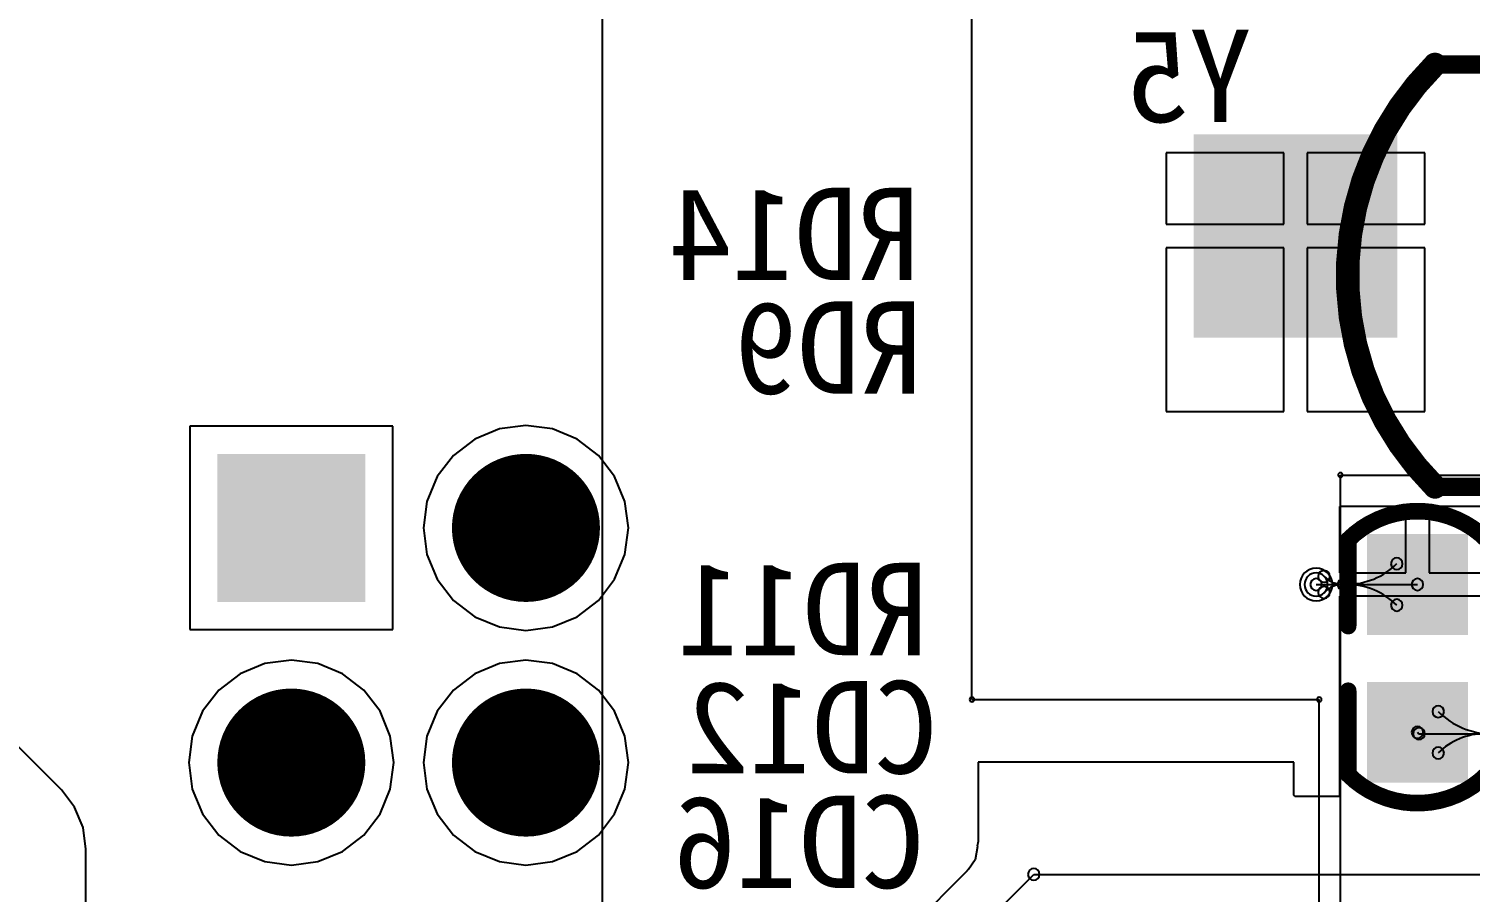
# Model space of a CAD drawing. Header units: inches. Extents: x 32166 to 66782, y 2386 to 7162.
# Drawn here: x 33347.4 to 33472.3, y 3477.8 to 3552.5 of the extents above; entities that cross this region are included whole.
import ezdxf

# ---------------------------------------------------------------- set-up
doc = ezdxf.new("R2010")
doc.units = ezdxf.units.IN
doc.header["$LTSCALE"] = 0.64311
doc.header["$MEASUREMENT"] = 0
for name, color, linetype in [('BOTTOMLAYER', 5, 'CONTINUOUS'), ('BOTTOMOVERLAY', 54, 'CONTINUOUS'), ('BOTTOMPASTE', 16, 'CONTINUOUS'), ('BOTTOMSOLDER', 6, 'CONTINUOUS'), ('MULTILAYER', 9, 'CONTINUOUS')]:
    doc.layers.add(name, color=color, linetype=linetype)
doc.styles.get("Standard").update_dxf_attribs({"font": 'txt', "width": 0.8})

msp = doc.modelspace()

# ---------------------------------------------------------------- linework, layer by layer
at = {"layer": 'BOTTOMLAYER'}
for p, q in [((33456.12, 3541.81), (33445.94, 3541.81)), ((33445.94, 3541.81), (33445.94, 3535.63)), ((33456.12, 3535.63), (33456.12, 3541.81)), ((33468.34, 3541.81), (33458.15, 3541.81)), ((33458.15, 3541.81), (33458.15, 3535.63)), ((33468.34, 3535.63), (33468.34, 3541.81)), ((33445.94, 3535.63), (33456.12, 3535.63)), ((33458.15, 3535.63), (33468.34, 3535.63)), ((33456.12, 3533.59), (33445.94, 3533.59)), ((33445.94, 3533.59), (33445.94, 3519.41)), ((33456.12, 3519.41), (33456.12, 3533.59)), ((33468.34, 3533.59), (33458.15, 3533.59)), ((33458.15, 3533.59), (33458.15, 3519.41)), ((33468.34, 3519.41), (33468.34, 3533.59)), ((33445.94, 3519.41), (33456.12, 3519.41)), ((33458.15, 3519.41), (33468.34, 3519.41)), ((33378.97, 3518.13), (33361.37, 3518.13)), ((33361.37, 3518.13), (33361.37, 3500.53)), ((33378.97, 3500.53), (33378.97, 3518.13)), ((33388.19, 3517.9), (33386.05, 3517.02)), ((33390.49, 3518.21), (33388.19, 3517.9)), ((33392.78, 3517.9), (33390.49, 3518.21)), ((33394.92, 3517.02), (33392.78, 3517.9)), ((33386.05, 3517.02), (33384.21, 3515.61)), ((33396.76, 3515.61), (33394.92, 3517.02)), ((33384.21, 3515.61), (33382.8, 3513.77)), ((33398.17, 3513.77), (33396.76, 3515.61)), ((33382.8, 3513.77), (33381.91, 3511.63)), ((33399.06, 3511.63), (33398.17, 3513.77)), ((33381.91, 3511.63), (33381.61, 3509.33)), ((33399.36, 3509.33), (33399.06, 3511.63)), ((33466.69, 3511.19), (33460.95, 3511.19)), ((33460.95, 3511.19), (33460.95, 3505.45)), ((33466.69, 3505.45), (33466.69, 3511.19)), ((33474.46, 3511.19), (33468.72, 3511.19)), ((33468.72, 3511.19), (33468.72, 3505.45)), ((33381.61, 3509.33), (33381.91, 3507.03)), ((33399.06, 3507.03), (33399.36, 3509.33)), ((33381.91, 3507.03), (33382.8, 3504.89)), ((33398.17, 3504.89), (33399.06, 3507.03)), ((33350.25, 3486.64), (33331.38, 3505.5)), ((33460.95, 3505.45), (33466.69, 3505.45)), ((33468.72, 3505.45), (33474.46, 3505.45)), ((33382.8, 3504.89), (33384.21, 3503.05)), ((33396.76, 3503.05), (33398.17, 3504.89)), ((33458.92, 3504.43), (33467.7, 3504.43)), ((33384.21, 3503.05), (33386.05, 3501.64)), ((33394.92, 3501.64), (33396.76, 3503.05)), ((33474.46, 3503.42), (33460.95, 3503.42)), ((33460.95, 3503.42), (33460.95, 3497.68)), ((33386.05, 3501.64), (33388.19, 3500.76)), ((33392.78, 3500.76), (33394.92, 3501.64)), ((33361.37, 3500.53), (33378.97, 3500.53)), ((33388.19, 3500.76), (33390.49, 3500.45)), ((33390.49, 3500.45), (33392.78, 3500.76)), ((33370.17, 3497.89), (33367.87, 3497.58)), ((33372.46, 3497.58), (33370.17, 3497.89)), ((33390.49, 3497.89), (33388.19, 3497.58)), ((33392.78, 3497.58), (33390.49, 3497.89)), ((33365.73, 3496.7), (33363.89, 3495.29)), ((33367.87, 3497.58), (33365.73, 3496.7)), ((33374.6, 3496.7), (33372.46, 3497.58)), ((33376.44, 3495.29), (33374.6, 3496.7)), ((33386.05, 3496.7), (33384.21, 3495.29)), ((33388.19, 3497.58), (33386.05, 3496.7)), ((33394.92, 3496.7), (33392.78, 3497.58)), ((33396.76, 3495.29), (33394.92, 3496.7)), ((33460.95, 3497.68), (33460.95, 3486.08)), ((33363.89, 3495.29), (33362.48, 3493.45)), ((33377.85, 3493.45), (33376.44, 3495.29)), ((33384.21, 3495.29), (33382.8, 3493.45)), ((33398.17, 3493.45), (33396.76, 3495.29)), ((33362.48, 3493.45), (33361.59, 3491.31)), ((33378.74, 3491.31), (33377.85, 3493.45)), ((33382.8, 3493.45), (33381.91, 3491.31)), ((33399.06, 3491.31), (33398.17, 3493.45)), ((33467.7, 3491.63), (33467.83, 3491.51)), ((33361.59, 3491.31), (33361.29, 3489.01)), ((33379.04, 3489.01), (33378.74, 3491.31)), ((33381.91, 3491.31), (33381.61, 3489.01)), ((33399.36, 3489.01), (33399.06, 3491.31)), ((33467.83, 3491.51), (33480.62, 3491.51)), ((33361.29, 3489.01), (33361.59, 3486.71)), ((33378.74, 3486.71), (33379.04, 3489.01)), ((33381.61, 3489.01), (33381.91, 3486.71)), ((33399.06, 3486.71), (33399.36, 3489.01)), ((33456.98, 3489.04), (33429.65, 3489.04)), ((33429.65, 3489.04), (33429.65, 3482.19)), ((33456.98, 3486.18), (33456.98, 3489.04)), ((33351.4, 3485.14), (33350.25, 3486.64)), ((33361.59, 3486.71), (33362.48, 3484.57)), ((33377.85, 3484.57), (33378.74, 3486.71)), ((33381.91, 3486.71), (33382.8, 3484.57)), ((33398.17, 3484.57), (33399.06, 3486.71)), ((33457.08, 3486.09), (33456.98, 3486.18)), ((33457.08, 3486.08), (33457.08, 3486.09)), ((33457.08, 3486.09), (33457.08, 3486.09)), ((33460.95, 3486.08), (33457.08, 3486.08)), ((33352.13, 3483.39), (33351.4, 3485.14)), ((33362.48, 3484.57), (33363.89, 3482.73)), ((33376.44, 3482.73), (33377.85, 3484.57)), ((33382.8, 3484.57), (33384.21, 3482.73)), ((33396.76, 3482.73), (33398.17, 3484.57)), ((33352.37, 3481.51), (33352.13, 3483.39)), ((33363.89, 3482.73), (33365.73, 3481.32)), ((33374.6, 3481.32), (33376.44, 3482.73)), ((33384.21, 3482.73), (33386.05, 3481.32)), ((33394.92, 3481.32), (33396.76, 3482.73)), ((33429.6, 3481.74), (33429.38, 3480.59)), ((33429.65, 3482.19), (33429.57, 3481.78)), ((33429.57, 3481.78), (33429.57, 3481.78)), ((33429.57, 3481.78), (33429.6, 3481.74)), ((33352.37, 3452.4), (33352.37, 3481.51)), ((33365.73, 3481.32), (33367.87, 3480.44)), ((33367.87, 3480.44), (33370.17, 3480.13)), ((33370.17, 3480.13), (33372.46, 3480.44)), ((33372.46, 3480.44), (33374.6, 3481.32)), ((33386.05, 3481.32), (33388.19, 3480.44)), ((33388.19, 3480.44), (33390.49, 3480.13)), ((33390.49, 3480.13), (33392.78, 3480.44)), ((33392.78, 3480.44), (33394.92, 3481.32)), ((33429.38, 3480.59), (33428.82, 3479.76)), ((33428.68, 3479.61), (33410.63, 3461.57)), ((33413.67, 3458.53), (33434.47, 3479.33)), ((33428.77, 3479.71), (33428.66, 3479.63)), ((33428.66, 3479.63), (33428.68, 3479.61)), ((33428.82, 3479.76), (33428.77, 3479.71)), ((33434.47, 3479.33), (33474.94, 3479.33))]:
    msp.add_line(p, q, dxfattribs=at)
at = {"layer": 'BOTTOMLAYER', "const_width": 5.6}
for points in [[(33387.69, 3509.33, 1), (33393.29, 3509.33, 1)], [(33367.37, 3489.01, 1), (33372.97, 3489.01, 1)], [(33387.69, 3489.01, 1), (33393.29, 3489.01, 1)]]:
    msp.add_lwpolyline(points, format="xyb", close=True, dxfattribs=at)
at = {"layer": 'BOTTOMLAYER'}
for centre, radius, start, end in [((33465.91, 3506.23), 0.508, 0, 180), ((33458.92, 3504.43), 1, 0, 180), ((33459.61, 3505.13), 0.508, 0, 180), ((33461.57, 3510.57), 6.13, 269.9999, 314.9999), ((33465.91, 3506.23), 0.508, 180, 0), ((33458.92, 3504.43), 1, 180, 0), ((33458.92, 3504.43), 0.508, 0, 180), ((33458.92, 3504.43), 0.508, 180, 0), ((33459.61, 3505.13), 0.508, 180, 0), ((33459.61, 3503.74), 0.508, 0, 180), ((33461.29, 3506.81), 2.38, 224.9996, 269.9996), ((33461.29, 3502.06), 2.38, 90.0004, 135.0004), ((33461.29, 3504.43), 0.508, 0, 180), ((33461.29, 3504.43), 0.508, 0, 180), ((33461.29, 3504.43), 0.508, 180, 0), ((33461.29, 3504.43), 0.508, 180, 0), ((33461.57, 3504.43), 0.508, 0, 180), ((33461.57, 3504.43), 0.508, 0, 180), ((33461.57, 3504.43), 0.508, 180, 0), ((33461.57, 3504.43), 0.508, 180, 0), ((33461.57, 3498.3), 6.13, 45.0001, 90.0001), ((33467.7, 3504.43), 0.508, 0, 180), ((33467.7, 3504.43), 0.508, 180, 0), ((33459.61, 3503.74), 0.508, 180, 0), ((33465.91, 3502.64), 0.508, 0, 180), ((33465.91, 3502.64), 0.508, 180, 0), ((33469.5, 3493.43), 0.508, 0, 180), ((33469.5, 3493.43), 0.508, 180, 0), ((33474.14, 3498.07), 6.57, 225.0001, 270.0001), ((33467.7, 3491.63), 0.508, 0, 180), ((33467.7, 3491.63), 0.508, 180, 0), ((33467.83, 3491.51), 0.508, 0, 180), ((33467.83, 3491.51), 0.508, 0, 180), ((33467.83, 3491.51), 0.508, 180, 0), ((33467.83, 3491.51), 0.508, 180, 0), ((33473.53, 3485.81), 5.7, 89.9999, 134.9999), ((33469.5, 3489.84), 0.508, 0, 180), ((33469.5, 3489.84), 0.508, 180, 0), ((33434.47, 3479.33), 0.508, 0, 180), ((33434.47, 3479.33), 0.508, 0, 180), ((33434.47, 3479.33), 0.508, 180, 0), ((33434.47, 3479.33), 0.508, 180, 0)]:
    msp.add_arc(centre, radius, start, end, dxfattribs=at)
for points in [[(33449.14, 3542.61), (33449.14, 3526.61), (33465.14, 3542.61), (33465.14, 3526.61)], [(33375.77, 3514.93), (33364.57, 3514.93), (33375.77, 3503.73), (33364.57, 3503.73)], [(33471.26, 3500.88), (33471.26, 3507.99), (33464.15, 3500.88), (33464.15, 3507.99)], [(33471.26, 3488.08), (33471.26, 3495.19), (33464.15, 3488.08), (33464.15, 3495.19)]]:
    msp.add_solid(points, dxfattribs=at)
at = {"layer": 'BOTTOMOVERLAY'}
for p, q in [((33397.11, 3453.75), (33397.11, 3553.59)), ((33429.11, 3494.47), (33429.11, 3553.59)), ((33461.03, 3472.63), (33461.03, 3513.91)), ((33461.03, 3513.91), (33551.19, 3513.91)), ((33429.11, 3494.47), (33459.19, 3494.47)), ((33459.19, 3463.91), (33459.19, 3494.47))]:
    msp.add_line(p, q, dxfattribs=at)
for points, const_width in [([(33469.22, 3512.88, -0.414214), (33469.22, 3549.46)], 2.03), ([(33461.7, 3508.3, -0.414214), (33473.7, 3508.3)], 1.44), ([(33473.7, 3487.98, -0.414214), (33461.7, 3487.98)], 1.44)]:
    msp.add_lwpolyline(points, format="xyb", dxfattribs=dict(at, const_width=const_width))
for points, const_width in [([(33468.71, 3549.46, 1), (33469.73, 3549.46, 1)], 1.02), ([(33468.82, 3549.46, 1), (33469.62, 3549.46, 1)], 0.8), ([(33468.71, 3512.88, 1), (33469.73, 3512.88, 1)], 1.02), ([(33468.82, 3512.88, 1), (33469.62, 3512.88, 1)], 0.8), ([(33462.06, 3508.3, 1), (33461.34, 3508.3, 1)], 0.72), ([(33462.06, 3508.3, 1), (33461.34, 3508.3, 1)], 0.72), ([(33462.06, 3500.83, 1), (33461.34, 3500.83, 1)], 0.72), ([(33462.06, 3495.23, 1), (33461.34, 3495.23, 1)], 0.72), ([(33462.06, 3487.98, 1), (33461.34, 3487.98, 1)], 0.72), ([(33462.06, 3487.98, 1), (33461.34, 3487.98, 1)], 0.72)]:
    msp.add_lwpolyline(points, format="xyb", close=True, dxfattribs=dict(at, const_width=const_width))
for points, const_width in [([(33469.22, 3549.46), (33540.22, 3549.46)], 1.6), ([(33469.22, 3512.88), (33540.22, 3512.88)], 1.6), ([(33461.7, 3500.83), (33461.7, 3508.3)], 1.44), ([(33461.7, 3487.98), (33461.7, 3495.23)], 1.44)]:
    msp.add_lwpolyline(points, dxfattribs=dict(at, const_width=const_width))
for centre, start, end in [((33461.03, 3513.91), 0, 180), ((33461.03, 3513.91), 0, 180), ((33461.03, 3513.91), 180, 0), ((33461.03, 3513.91), 180, 0), ((33429.11, 3494.47), 0, 180), ((33429.11, 3494.47), 0, 180), ((33429.11, 3494.47), 180, 0), ((33429.11, 3494.47), 180, 0), ((33459.19, 3494.47), 0, 180), ((33459.19, 3494.47), 0, 180), ((33459.19, 3494.47), 180, 0), ((33459.19, 3494.47), 180, 0)]:
    msp.add_arc(centre, 0.2, start, end, dxfattribs=at)
at = {"layer": 'BOTTOMPASTE'}
for points in [[(33449.14, 3542.61), (33449.14, 3526.61), (33465.14, 3542.61), (33465.14, 3526.61)], [(33471.26, 3500.88), (33471.26, 3507.99), (33464.15, 3500.88), (33464.15, 3507.99)], [(33471.26, 3488.08), (33471.26, 3495.19), (33464.15, 3488.08), (33464.15, 3495.19)]]:
    msp.add_solid(points, dxfattribs=at)
at = {"layer": 'BOTTOMSOLDER', "const_width": 6.41}
for points in [[(33387.28, 3509.33, 1), (33393.69, 3509.33, 1)], [(33366.96, 3489.01, 1), (33373.37, 3489.01, 1)], [(33387.28, 3489.01, 1), (33393.69, 3489.01, 1)]]:
    msp.add_lwpolyline(points, format="xyb", close=True, dxfattribs=at)
at = {"layer": 'BOTTOMSOLDER'}
for start, end in [(0, 180), (180, 0)]:
    msp.add_arc((33458.92, 3504.43), 1.41, start, end, dxfattribs=at)
for points in [[(33448.32, 3543.42), (33448.32, 3525.8), (33465.95, 3543.42), (33465.95, 3525.8)], [(33376.58, 3515.74), (33363.75, 3515.74), (33376.58, 3502.92), (33363.75, 3502.92)], [(33472.07, 3500.06), (33472.07, 3508.8), (33463.33, 3500.06), (33463.33, 3508.8)], [(33472.07, 3487.26), (33472.07, 3496), (33463.33, 3487.26), (33463.33, 3496)]]:
    msp.add_solid(points, dxfattribs=at)
at = {"layer": 'MULTILAYER', "const_width": 5.6}
for points in [[(33387.69, 3509.33, 1), (33393.29, 3509.33, 1)], [(33367.37, 3489.01, 1), (33372.97, 3489.01, 1)], [(33387.69, 3489.01, 1), (33393.29, 3489.01, 1)]]:
    msp.add_lwpolyline(points, format="xyb", close=True, dxfattribs=at)
at = {"layer": 'MULTILAYER'}
for start, end in [(0, 180), (180, 0)]:
    msp.add_arc((33458.92, 3504.43), 1, start, end, dxfattribs=at)
msp.add_solid([(33375.77, 3514.93), (33364.57, 3514.93), (33375.77, 3503.73), (33364.57, 3503.73)], dxfattribs=at)

# ---------------------------------------------------------------- texts
at = {"layer": 'BOTTOMOVERLAY', "text_generation_flag": 2}
for s, p in [('Y5', (33453.35, 3544.47)), ('RD14', (33424.63, 3530.79)), ('RD9', (33424.87, 3520.95)), ('RD11', (33425.35, 3498.31)), ('CD12', (33426.15, 3488.07)), ('CD16', (33425.03, 3478.15))]:
    msp.add_text(s, height=8, rotation=360, dxfattribs=at).set_placement(p)

doc.saveas('drawing.dxf')
